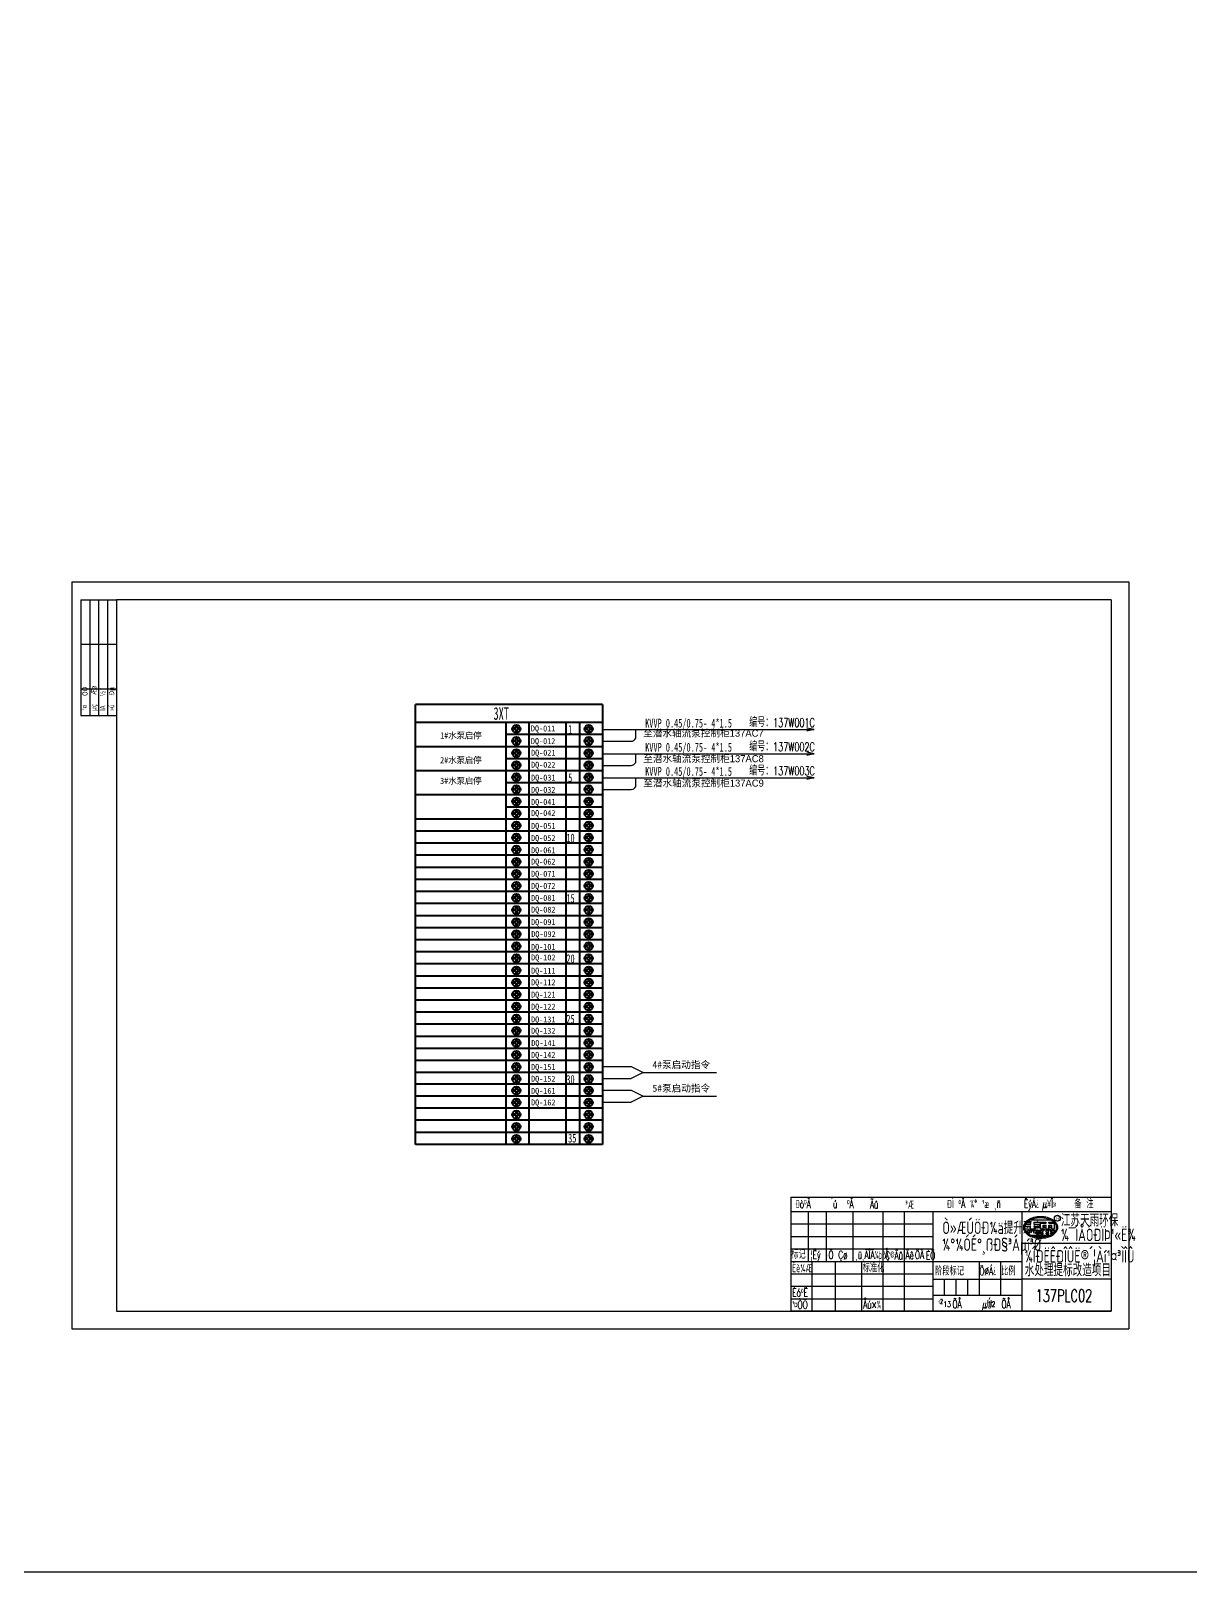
# Model space of a CAD drawing. Header units: millimetres. Extents: x 201 to 11482, y -7821 to 251.
# Drawn here: x 8128 to 8779, y -5888 to -5021 of the extents above; entities that cross this region are included whole.
import ezdxf
from ezdxf.enums import TextEntityAlignment as Align

# ---------------------------------------------------------------- set-up
doc = ezdxf.new("R2010")
doc.units = ezdxf.units.MM
doc.linetypes.add('CENTER2', pattern=[1.125, 0.75, -0.125, 0.125, -0.125])
doc.layers.add('01', color=3, linetype='Continuous', lineweight=40)
doc.layers.add('SECTION', color=3, linetype='CENTER2', lineweight=9)
for name, color, linetype in [('02', 7, 'Continuous'), ('11', 7, 'Continuous'), ('LINE_THIN', 2, 'Continuous'), ('TEXT', 6, 'Continuous')]:
    doc.layers.add(name, color=color, linetype=linetype)
doc.styles.add('HZ', font='txt', dxfattribs={"width": 0.67, "bigfont": 'hztxt'})
doc.styles.add('HZTXT', font='tssdeng.shx', dxfattribs={"width": 0.8, "bigfont": 'hztxt.shx'})

msp = doc.modelspace()

# ---------------------------------------------------------------- linework, layer by layer
for p, q in [((8150.598, -5331.003), (8744.607, -5331.003)), ((8150.598, -5331.003), (8150.598, -5751.009)), ((8744.607, -5331.003), (8744.607, -5751.009)), ((8744.607, -5331.003), (8744.607, -5751.009)), ((8160.599, -5341.004), (8160.599, -5406.004)), ((8165.599, -5341.004), (8165.599, -5406.004)), ((8170.599, -5341.004), (8170.599, -5406.004)), ((8155.598, -5366.004), (8175.599, -5366.004)), ((8155.598, -5391.004), (8175.599, -5391.004)), ((8467.538, -5418.878), (8467.538, -5414.048)), ((8467.538, -5432.454), (8467.538, -5427.623)), ((8467.538, -5446.03), (8467.538, -5441.199)), ((8684.606, -5741.009), (8684.606, -5685.009)), ((8686.035, -5693.352), (8689.588, -5693.352)), ((8686.531, -5692.148), (8689.588, -5692.148)), ((8687.559, -5690.945), (8689.588, -5690.945)), ((8689.362, -5689.742), (8700.644, -5689.742)), ((8689.588, -5692.148), (8689.588, -5690.945)), ((8691.393, -5690.945), (8698.192, -5690.945)), ((8691.393, -5692.148), (8691.393, -5690.945)), ((8691.393, -5692.148), (8694.401, -5692.148)), ((8691.418, -5693.663), (8691.393, -5693.352)), ((8691.393, -5693.352), (8694.401, -5693.352)), ((8694.401, -5693.352), (8694.401, -5692.148)), ((8695.003, -5691.547), (8698.192, -5691.547)), ((8695.003, -5694.817), (8695.003, -5691.547)), ((8696.387, -5692.75), (8698.192, -5692.75)), ((8696.387, -5694.817), (8696.387, -5692.75)), ((8698.192, -5691.547), (8698.192, -5690.945)), ((8698.192, -5694.817), (8698.192, -5692.75)), ((8699.576, -5690.945), (8702.447, -5690.945)), ((8699.576, -5691.547), (8699.576, -5690.945)), ((8699.576, -5691.547), (8702.764, -5691.547)), ((8699.576, -5694.817), (8699.576, -5692.75)), ((8699.576, -5692.75), (8701.38, -5692.75)), ((8701.38, -5694.817), (8701.38, -5692.75)), ((8702.764, -5694.817), (8702.764, -5691.547)), ((8687.077, -5696.471), (8689.723, -5696.471)), ((8687.683, -5697.072), (8689.047, -5697.072)), ((8688.212, -5695.419), (8692.829, -5695.419)), ((8688.779, -5694.817), (8692.206, -5694.817)), ((8689.589, -5698.275), (8700.417, -5698.275)), ((8690.304, -5698.576), (8699.702, -5698.576)), ((8691.295, -5696.471), (8694.401, -5696.471)), ((8692.015, -5697.072), (8694.401, -5697.072)), ((8692.306, -5699.118), (8697.7, -5699.118)), ((8693.109, -5697.563), (8694.401, -5697.563)), ((8693.674, -5695.758), (8694.401, -5695.758)), ((8694.401, -5696.471), (8694.401, -5695.758)), ((8694.401, -5697.563), (8694.401, -5697.072)), ((8695.003, -5694.817), (8696.387, -5694.817)), ((8695.003, -5696.471), (8695.003, -5695.419)), ((8695.003, -5695.419), (8696.387, -5695.419)), ((8695.003, -5696.471), (8696.387, -5696.471)), ((8695.003, -5697.072), (8696.387, -5697.072)), ((8695.003, -5697.563), (8695.003, -5697.072)), ((8695.003, -5697.563), (8696.387, -5697.563)), ((8696.387, -5696.471), (8696.387, -5695.419)), ((8696.387, -5697.563), (8696.387, -5697.072)), ((8698.192, -5694.817), (8699.576, -5694.817)), ((8698.192, -5696.471), (8698.192, -5695.419)), ((8698.192, -5695.419), (8699.576, -5695.419)), ((8698.192, -5696.471), (8699.576, -5696.471)), ((8698.192, -5697.072), (8699.576, -5697.072)), ((8698.192, -5697.563), (8698.192, -5697.072)), ((8698.192, -5697.563), (8699.576, -5697.563)), ((8699.576, -5696.471), (8699.576, -5695.419)), ((8699.576, -5697.563), (8699.576, -5697.072)), ((8700.63, -5695.758), (8700.63, -5696.471)), ((8700.63, -5695.758), (8701.38, -5695.758)), ((8700.63, -5696.471), (8702.929, -5696.471)), ((8700.63, -5697.072), (8702.323, -5697.072)), ((8700.63, -5697.072), (8700.63, -5697.563)), ((8700.63, -5697.563), (8701.684, -5697.563)), ((8701.38, -5694.817), (8702.764, -5694.817)), ((8701.38, -5695.419), (8702.764, -5695.419)), ((8701.38, -5695.758), (8701.38, -5695.419)), ((8702.764, -5696.65), (8702.764, -5695.419)), ((8734.606, -5703.009), (8684.606, -5703.009)), ((8734.606, -5703.009), (8684.606, -5703.009)), ((8734.606, -5723.009), (8684.606, -5723.009)), ((8150.598, -5751.009), (8744.607, -5751.009))]:
    msp.add_line(p, q)
at = {"color": 1}
for p, q in [((8155.598, -5341.004), (8155.598, -5406.004)), ((8155.598, -5341.004), (8175.599, -5341.004)), ((8175.599, -5341.004), (8175.599, -5741.009)), ((8175.599, -5341.004), (8175.599, -5741.009)), ((8734.606, -5341.004), (8175.599, -5341.004)), ((8734.606, -5341.004), (8734.606, -5741.009)), ((8734.606, -5341.004), (8734.606, -5741.009)), ((8155.598, -5406.004), (8175.599, -5406.004)), ((8155.598, -5406.004), (8175.599, -5406.004)), ((8175.599, -5741.009), (8731.606, -5741.009)), ((8175.599, -5741.009), (8734.606, -5741.009))]:
    msp.add_line(p, q, dxfattribs=at)
at = {"color": 2, "ltscale": 267.953964}
for p, q in [((8464.893, -5603.499), (8471.594, -5606.893)), ((8471.594, -5606.893), (8464.893, -5610.287)), ((8471.594, -5606.893), (8512.797, -5606.893)), ((8464.893, -5616.751), (8471.594, -5620.145)), ((8471.594, -5620.145), (8464.893, -5623.539)), ((8471.594, -5620.145), (8512.797, -5620.145))]:
    msp.add_line(p, q, dxfattribs=at)
at = {"color": 0}
for p, q in [((8554.606, -5677.009), (8734.606, -5677.009)), ((8554.606, -5677.009), (8734.606, -5677.009)), ((8554.606, -5685.009), (8734.606, -5685.009)), ((8554.606, -5685.009), (8734.606, -5685.009)), ((8554.606, -5713.009), (8684.606, -5713.009)), ((8554.606, -5713.009), (8684.606, -5713.009)), ((8634.606, -5723.009), (8684.606, -5723.009)), ((8634.606, -5723.009), (8684.606, -5723.009)), ((8634.606, -5732.009), (8684.606, -5732.009)), ((8634.606, -5732.009), (8684.606, -5732.009))]:
    msp.add_line(p, q, dxfattribs=at)
at = {"linetype": 'Continuous'}
msp.add_line((8734.606, -5703.009), (8684.606, -5703.009), dxfattribs=at)
msp.add_lwpolyline([(741.178, -4154.422), (11482.36, -4154.422), (11482.36, -5887.788), (741.178, -5887.788)], close=True)
for points in [[(8704.664, -5693.953, 0.1452621), (8704.04, -5691.848, 0.1071711), (8701.88, -5689.711, 0.0774043), (8698.898, -5688.407, 0.0645214), (8695.003, -5687.902, 0.0645214), (8691.108, -5688.407, 0.0774043), (8688.126, -5689.711, 0.1071711), (8685.966, -5691.848, 0.1452621), (8685.341, -5693.953, 0.1452621), (8685.966, -5696.059, 0.1071711), (8688.126, -5698.196, 0.0774043), (8691.108, -5699.5, 0.0645214), (8695.003, -5700.005, 0.0645214), (8698.898, -5699.5, 0.0774043), (8701.88, -5698.196, 0.1071711), (8704.04, -5696.059, 0.1452621)], [(8704.028, -5693.953, 0.1452621), (8703.506, -5692.196, 0.1071711), (8701.538, -5690.248, 0.0774043), (8698.735, -5689.022, 0.0645214), (8695.003, -5688.539, 0.0645214), (8691.27, -5689.022, 0.0774043), (8688.468, -5690.248, 0.1071711), (8686.5, -5692.196, 0.1452621), (8685.978, -5693.953, 0.1452621), (8686.5, -5695.711, 0.1071711), (8688.468, -5697.659, 0.0774043), (8691.27, -5698.885, 0.0645214), (8695.003, -5699.368, 0.0645214), (8698.735, -5698.885, 0.0774043), (8701.538, -5697.659, 0.1071711), (8703.506, -5695.711, 0.1452621)]]:
    msp.add_lwpolyline(points, format="xyb", close=True)
for centre, radius in [((8697.172, -5693.767), 0.1), ((8700.379, -5693.767), 0.1), ((8704.442, -5688.786), 1.666), ((8697.172, -5695.169), 0.1), ((8700.379, -5695.169), 0.1)]:
    msp.add_circle(centre, radius)
for centre, radius, start, end in [((8684.905, -5691.736), 4.95, 321.502997, 340.951261), ((8696.373, -5691.126), 5.567, 207.109979, 221.536588), ((8684.905, -5691.736), 4.95, 293.805664, 311.924678), ((8684.905, -5691.736), 6.755, 300.38393, 307.819429), ((8684.905, -5691.736), 6.755, 315.502624, 325.594686), ((8696.373, -5691.126), 7.372, 216.907792, 226.468118), ((8696.373, -5691.126), 7.372, 233.765595, 238.048673), ((8693.109, -5696.36), 1.203, 238.048673, 270), ((8696.373, -5691.126), 5.567, 230.459438, 231.797628), ((8693.674, -5694.555), 1.203, 231.797628, 270)]:
    msp.add_arc(centre, radius, start, end)
for p in [(8697.172, -5693.767), (8700.379, -5693.767), (8697.172, -5695.169), (8700.379, -5695.169)]:
    msp.add_point(p)
at = {"layer": '01', "color": 3, "linetype": 'Continuous'}
for p, q in [((8343.676, -5647.296), (8343.676, -5399.98)), ((8448.709, -5399.98), (8448.709, -5647.296)), ((8394.733, -5647.296), (8394.733, -5410.045)), ((8428.325, -5647.296), (8428.323, -5410.045)), ((8435.848, -5410.045), (8435.857, -5647.296)), ((8400.021, -5468.309), (8398.139, -5468.309)), ((8400.021, -5468.309), (8400.021, -5470.19)), ((8400.728, -5468.309), (8400.728, -5470.19)), ((8402.609, -5468.309), (8400.728, -5468.309)), ((8440.686, -5468.309), (8438.804, -5468.309)), ((8440.686, -5468.309), (8440.686, -5470.19)), ((8441.393, -5468.309), (8441.393, -5470.19)), ((8443.274, -5468.309), (8441.393, -5468.309)), ((8448.709, -5471.136), (8343.676, -5471.136)), ((8400.021, -5474.389), (8398.139, -5474.389)), ((8400.021, -5475.096), (8398.139, -5475.096)), ((8400.021, -5472.508), (8400.021, -5474.389)), ((8400.021, -5475.096), (8400.021, -5476.978)), ((8400.728, -5472.508), (8400.728, -5474.389)), ((8402.609, -5474.389), (8400.728, -5474.389)), ((8400.728, -5475.096), (8400.728, -5476.978)), ((8402.609, -5475.096), (8400.728, -5475.096)), ((8440.686, -5474.389), (8438.804, -5474.389)), ((8440.686, -5475.096), (8438.804, -5475.096)), ((8440.686, -5472.508), (8440.686, -5474.389)), ((8440.686, -5475.096), (8440.686, -5476.978)), ((8441.393, -5472.508), (8441.393, -5474.389)), ((8443.274, -5474.389), (8441.393, -5474.389)), ((8441.393, -5475.096), (8441.393, -5476.978)), ((8443.274, -5475.096), (8441.393, -5475.096)), ((8448.709, -5477.924), (8343.676, -5477.924)), ((8448.709, -5484.711), (8343.676, -5484.711)), ((8400.021, -5481.177), (8398.139, -5481.177)), ((8400.021, -5481.884), (8398.139, -5481.884)), ((8400.021, -5479.296), (8400.021, -5481.177)), ((8400.021, -5481.884), (8400.021, -5483.766)), ((8400.021, -5486.084), (8400.021, -5487.965)), ((8400.728, -5479.296), (8400.728, -5481.177)), ((8402.609, -5481.177), (8400.728, -5481.177)), ((8400.728, -5481.884), (8400.728, -5483.766)), ((8402.609, -5481.884), (8400.728, -5481.884)), ((8400.728, -5486.084), (8400.728, -5487.965)), ((8440.686, -5481.177), (8438.804, -5481.177)), ((8440.686, -5481.884), (8438.804, -5481.884)), ((8440.686, -5479.296), (8440.686, -5481.177)), ((8440.686, -5481.884), (8440.686, -5483.766)), ((8440.686, -5486.084), (8440.686, -5487.965)), ((8441.393, -5479.296), (8441.393, -5481.177)), ((8443.274, -5481.177), (8441.393, -5481.177)), ((8441.393, -5481.884), (8441.393, -5483.766)), ((8443.274, -5481.884), (8441.393, -5481.884)), ((8441.393, -5486.084), (8441.393, -5487.965)), ((8448.709, -5491.499), (8343.676, -5491.499)), ((8400.021, -5487.965), (8398.139, -5487.965)), ((8400.021, -5488.672), (8398.139, -5488.672)), ((8400.021, -5494.753), (8398.139, -5494.753)), ((8400.021, -5488.672), (8400.021, -5490.554)), ((8400.021, -5492.872), (8400.021, -5494.753)), ((8402.609, -5487.965), (8400.728, -5487.965)), ((8402.609, -5488.672), (8400.728, -5488.672)), ((8400.728, -5488.672), (8400.728, -5490.554)), ((8400.728, -5492.872), (8400.728, -5494.753)), ((8402.609, -5494.753), (8400.728, -5494.753)), ((8440.686, -5487.965), (8438.804, -5487.965)), ((8440.686, -5488.672), (8438.804, -5488.672)), ((8440.686, -5494.753), (8438.804, -5494.753)), ((8440.686, -5488.672), (8440.686, -5490.554)), ((8440.686, -5492.872), (8440.686, -5494.753)), ((8443.274, -5487.965), (8441.393, -5487.965)), ((8443.274, -5488.672), (8441.393, -5488.672)), ((8441.393, -5488.672), (8441.393, -5490.554)), ((8441.393, -5492.872), (8441.393, -5494.753)), ((8443.274, -5494.753), (8441.393, -5494.753)), ((8448.709, -5498.287), (8343.676, -5498.287)), ((8400.021, -5495.46), (8398.139, -5495.46)), ((8400.021, -5501.541), (8398.139, -5501.541)), ((8400.021, -5502.248), (8398.139, -5502.248)), ((8400.021, -5495.46), (8400.021, -5497.341)), ((8400.021, -5499.66), (8400.021, -5501.541)), ((8400.021, -5502.248), (8400.021, -5504.129)), ((8402.609, -5495.46), (8400.728, -5495.46)), ((8400.728, -5495.46), (8400.728, -5497.341)), ((8400.728, -5499.66), (8400.728, -5501.541)), ((8402.609, -5501.541), (8400.728, -5501.541)), ((8400.728, -5502.248), (8400.728, -5504.129)), ((8402.609, -5502.248), (8400.728, -5502.248)), ((8440.686, -5495.46), (8438.804, -5495.46)), ((8440.686, -5501.541), (8438.804, -5501.541)), ((8440.686, -5502.248), (8438.804, -5502.248)), ((8440.686, -5495.46), (8440.686, -5497.341)), ((8440.686, -5499.66), (8440.686, -5501.541)), ((8440.686, -5502.248), (8440.686, -5504.129)), ((8443.274, -5495.46), (8441.393, -5495.46)), ((8441.393, -5495.46), (8441.393, -5497.341)), ((8441.393, -5499.66), (8441.393, -5501.541)), ((8443.274, -5501.541), (8441.393, -5501.541)), ((8441.393, -5502.248), (8441.393, -5504.129)), ((8443.274, -5502.248), (8441.393, -5502.248)), ((8448.709, -5505.075), (8343.676, -5505.075)), ((8448.709, -5511.863), (8343.676, -5511.863)), ((8400.021, -5508.329), (8398.139, -5508.329)), ((8400.021, -5509.036), (8398.139, -5509.036)), ((8400.021, -5506.447), (8400.021, -5508.329)), ((8400.021, -5509.036), (8400.021, -5510.917)), ((8400.728, -5506.447), (8400.728, -5508.329)), ((8402.609, -5508.329), (8400.728, -5508.329)), ((8400.728, -5509.036), (8400.728, -5510.917)), ((8402.609, -5509.036), (8400.728, -5509.036)), ((8440.686, -5508.329), (8438.804, -5508.329)), ((8440.686, -5509.036), (8438.804, -5509.036)), ((8440.686, -5506.447), (8440.686, -5508.329)), ((8440.686, -5509.036), (8440.686, -5510.917)), ((8441.393, -5506.447), (8441.393, -5508.329)), ((8443.274, -5508.329), (8441.393, -5508.329)), ((8441.393, -5509.036), (8441.393, -5510.917)), ((8443.274, -5509.036), (8441.393, -5509.036)), ((8448.709, -5518.651), (8343.676, -5518.651)), ((8400.021, -5515.117), (8398.139, -5515.117)), ((8400.021, -5515.824), (8398.139, -5515.824)), ((8400.021, -5513.235), (8400.021, -5515.117)), ((8400.021, -5515.824), (8400.021, -5517.705)), ((8400.021, -5520.023), (8400.021, -5521.905)), ((8400.728, -5513.235), (8400.728, -5515.117)), ((8402.609, -5515.117), (8400.728, -5515.117)), ((8400.728, -5515.824), (8400.728, -5517.705)), ((8402.609, -5515.824), (8400.728, -5515.824)), ((8400.728, -5520.023), (8400.728, -5521.905)), ((8440.686, -5515.117), (8438.804, -5515.117)), ((8440.686, -5515.824), (8438.804, -5515.824)), ((8440.686, -5513.235), (8440.686, -5515.117)), ((8440.686, -5515.824), (8440.686, -5517.705)), ((8440.686, -5520.023), (8440.686, -5521.905)), ((8441.393, -5513.235), (8441.393, -5515.117)), ((8443.274, -5515.117), (8441.393, -5515.117)), ((8441.393, -5515.824), (8441.393, -5517.705)), ((8443.274, -5515.824), (8441.393, -5515.824)), ((8441.393, -5520.023), (8441.393, -5521.905)), ((8448.709, -5525.439), (8343.676, -5525.439)), ((8400.021, -5521.905), (8398.139, -5521.905)), ((8400.021, -5522.612), (8398.139, -5522.612)), ((8400.021, -5528.692), (8398.139, -5528.692)), ((8400.021, -5529.4), (8398.139, -5529.4)), ((8400.021, -5522.612), (8400.021, -5524.493)), ((8400.021, -5526.811), (8400.021, -5528.692)), ((8400.021, -5529.4), (8400.021, -5531.281)), ((8402.609, -5521.905), (8400.728, -5521.905)), ((8400.728, -5522.612), (8400.728, -5524.493)), ((8402.609, -5522.612), (8400.728, -5522.612)), ((8400.728, -5526.811), (8400.728, -5528.692)), ((8402.609, -5528.692), (8400.728, -5528.692)), ((8400.728, -5529.4), (8400.728, -5531.281)), ((8402.609, -5529.4), (8400.728, -5529.4)), ((8440.686, -5521.905), (8438.804, -5521.905)), ((8440.686, -5522.612), (8438.804, -5522.612)), ((8440.686, -5528.692), (8438.804, -5528.692)), ((8440.686, -5529.4), (8438.804, -5529.4)), ((8440.686, -5522.612), (8440.686, -5524.493)), ((8440.686, -5526.811), (8440.686, -5528.692)), ((8440.686, -5529.4), (8440.686, -5531.281)), ((8443.274, -5521.905), (8441.393, -5521.905)), ((8441.393, -5522.612), (8441.393, -5524.493)), ((8443.274, -5522.612), (8441.393, -5522.612)), ((8441.393, -5526.811), (8441.393, -5528.692)), ((8443.274, -5528.692), (8441.393, -5528.692)), ((8441.393, -5529.4), (8441.393, -5531.281)), ((8443.274, -5529.4), (8441.393, -5529.4)), ((8448.709, -5532.227), (8343.676, -5532.227)), ((8400.021, -5535.48), (8398.139, -5535.48)), ((8400.021, -5536.187), (8398.139, -5536.187)), ((8400.021, -5533.599), (8400.021, -5535.48)), ((8400.021, -5536.187), (8400.021, -5538.069)), ((8400.728, -5533.599), (8400.728, -5535.48)), ((8402.609, -5535.48), (8400.728, -5535.48)), ((8400.728, -5536.187), (8400.728, -5538.069)), ((8402.609, -5536.187), (8400.728, -5536.187)), ((8440.686, -5535.48), (8438.804, -5535.48)), ((8440.686, -5536.187), (8438.804, -5536.187)), ((8440.686, -5533.599), (8440.686, -5535.48)), ((8440.686, -5536.187), (8440.686, -5538.069)), ((8441.393, -5533.599), (8441.393, -5535.48)), ((8443.274, -5535.48), (8441.393, -5535.48)), ((8441.393, -5536.187), (8441.393, -5538.069)), ((8443.274, -5536.187), (8441.393, -5536.187)), ((8448.709, -5539.014), (8343.676, -5539.014)), ((8448.709, -5545.802), (8343.676, -5545.802)), ((8400.021, -5542.268), (8398.139, -5542.268)), ((8400.021, -5542.975), (8398.139, -5542.975)), ((8400.021, -5540.387), (8400.021, -5542.268)), ((8400.021, -5542.975), (8400.021, -5544.857)), ((8400.728, -5540.387), (8400.728, -5542.268)), ((8402.609, -5542.268), (8400.728, -5542.268)), ((8400.728, -5542.975), (8400.728, -5544.857)), ((8402.609, -5542.975), (8400.728, -5542.975)), ((8440.686, -5542.268), (8438.804, -5542.268)), ((8440.686, -5542.975), (8438.804, -5542.975)), ((8440.686, -5540.387), (8440.686, -5542.268)), ((8440.686, -5542.975), (8440.686, -5544.857)), ((8441.393, -5540.387), (8441.393, -5542.268)), ((8443.274, -5542.268), (8441.393, -5542.268)), ((8441.393, -5542.975), (8441.393, -5544.857)), ((8443.274, -5542.975), (8441.393, -5542.975)), ((8448.709, -5552.59), (8343.676, -5552.59)), ((8400.021, -5549.056), (8398.139, -5549.056)), ((8400.021, -5549.763), (8398.139, -5549.763)), ((8400.021, -5547.175), (8400.021, -5549.056)), ((8400.021, -5549.763), (8400.021, -5551.644)), ((8400.021, -5553.963), (8400.021, -5555.844)), ((8400.728, -5547.175), (8400.728, -5549.056)), ((8402.609, -5549.056), (8400.728, -5549.056)), ((8402.609, -5549.763), (8400.728, -5549.763)), ((8400.728, -5549.763), (8400.728, -5551.644)), ((8400.728, -5553.963), (8400.728, -5555.844)), ((8440.686, -5549.056), (8438.804, -5549.056)), ((8440.686, -5549.763), (8438.804, -5549.763)), ((8440.686, -5547.175), (8440.686, -5549.056)), ((8440.686, -5549.763), (8440.686, -5551.644)), ((8440.686, -5553.963), (8440.686, -5555.844)), ((8441.393, -5547.175), (8441.393, -5549.056)), ((8443.274, -5549.056), (8441.393, -5549.056)), ((8443.274, -5549.763), (8441.393, -5549.763)), ((8441.393, -5549.763), (8441.393, -5551.644)), ((8441.393, -5553.963), (8441.393, -5555.844)), ((8448.709, -5559.378), (8343.676, -5559.378)), ((8400.021, -5555.844), (8398.139, -5555.844)), ((8400.021, -5556.551), (8398.139, -5556.551)), ((8400.021, -5562.632), (8398.139, -5562.632)), ((8400.021, -5563.339), (8398.139, -5563.339)), ((8400.021, -5556.551), (8400.021, -5558.432)), ((8400.021, -5560.751), (8400.021, -5562.632)), ((8400.021, -5563.339), (8400.021, -5565.22)), ((8402.609, -5555.844), (8400.728, -5555.844)), ((8400.728, -5556.551), (8400.728, -5558.432)), ((8402.609, -5556.551), (8400.728, -5556.551)), ((8400.728, -5560.751), (8400.728, -5562.632)), ((8402.609, -5562.632), (8400.728, -5562.632)), ((8402.609, -5563.339), (8400.728, -5563.339)), ((8400.728, -5563.339), (8400.728, -5565.22)), ((8440.686, -5555.844), (8438.804, -5555.844)), ((8440.686, -5556.551), (8438.804, -5556.551)), ((8440.686, -5562.632), (8438.804, -5562.632)), ((8440.686, -5563.339), (8438.804, -5563.339)), ((8440.686, -5556.551), (8440.686, -5558.432)), ((8440.686, -5560.751), (8440.686, -5562.632)), ((8440.686, -5563.339), (8440.686, -5565.22)), ((8443.274, -5555.844), (8441.393, -5555.844)), ((8441.393, -5556.551), (8441.393, -5558.432)), ((8443.274, -5556.551), (8441.393, -5556.551)), ((8441.393, -5560.751), (8441.393, -5562.632)), ((8443.274, -5562.632), (8441.393, -5562.632)), ((8443.274, -5563.339), (8441.393, -5563.339)), ((8441.393, -5563.339), (8441.393, -5565.22)), ((8448.709, -5566.166), (8343.676, -5566.166)), ((8400.021, -5569.42), (8398.139, -5569.42)), ((8400.021, -5570.127), (8398.139, -5570.127)), ((8400.021, -5567.538), (8400.021, -5569.42)), ((8400.021, -5570.127), (8400.021, -5572.008)), ((8400.728, -5567.538), (8400.728, -5569.42)), ((8402.609, -5569.42), (8400.728, -5569.42)), ((8400.728, -5570.127), (8400.728, -5572.008)), ((8402.609, -5570.127), (8400.728, -5570.127)), ((8440.686, -5569.42), (8438.804, -5569.42)), ((8440.686, -5570.127), (8438.804, -5570.127)), ((8440.686, -5567.538), (8440.686, -5569.42)), ((8440.686, -5570.127), (8440.686, -5572.008)), ((8441.393, -5567.538), (8441.393, -5569.42)), ((8443.274, -5569.42), (8441.393, -5569.42)), ((8441.393, -5570.127), (8441.393, -5572.008)), ((8443.274, -5570.127), (8441.393, -5570.127)), ((8448.709, -5572.954), (8343.676, -5572.954)), ((8448.709, -5579.742), (8343.676, -5579.742)), ((8400.021, -5576.208), (8398.139, -5576.208)), ((8400.021, -5576.915), (8398.139, -5576.915)), ((8400.021, -5574.326), (8400.021, -5576.208)), ((8400.021, -5576.915), (8400.021, -5578.796)), ((8400.021, -5581.114), (8400.021, -5582.995)), ((8400.728, -5574.326), (8400.728, -5576.208)), ((8402.609, -5576.208), (8400.728, -5576.208)), ((8402.609, -5576.915), (8400.728, -5576.915)), ((8400.728, -5576.915), (8400.728, -5578.796)), ((8400.728, -5581.114), (8400.728, -5582.995)), ((8440.686, -5576.208), (8438.804, -5576.208)), ((8440.686, -5576.915), (8438.804, -5576.915)), ((8440.686, -5574.326), (8440.686, -5576.208)), ((8440.686, -5576.915), (8440.686, -5578.796)), ((8440.686, -5581.114), (8440.686, -5582.995)), ((8441.393, -5574.326), (8441.393, -5576.208)), ((8443.274, -5576.208), (8441.393, -5576.208)), ((8443.274, -5576.915), (8441.393, -5576.915)), ((8441.393, -5576.915), (8441.393, -5578.796)), ((8441.393, -5581.114), (8441.393, -5582.995)), ((8448.709, -5586.53), (8343.676, -5586.53)), ((8400.021, -5582.995), (8398.139, -5582.995)), ((8400.021, -5583.703), (8398.139, -5583.703)), ((8400.021, -5589.783), (8398.139, -5589.783)), ((8400.021, -5583.703), (8400.021, -5585.584)), ((8400.021, -5587.902), (8400.021, -5589.783)), ((8402.609, -5582.995), (8400.728, -5582.995)), ((8402.609, -5583.703), (8400.728, -5583.703)), ((8400.728, -5583.703), (8400.728, -5585.584)), ((8400.728, -5587.902), (8400.728, -5589.783)), ((8402.609, -5589.783), (8400.728, -5589.783)), ((8440.686, -5582.995), (8438.804, -5582.995)), ((8440.686, -5583.703), (8438.804, -5583.703)), ((8440.686, -5589.783), (8438.804, -5589.783)), ((8440.686, -5583.703), (8440.686, -5585.584)), ((8440.686, -5587.902), (8440.686, -5589.783)), ((8443.274, -5582.995), (8441.393, -5582.995)), ((8443.274, -5583.703), (8441.393, -5583.703)), ((8441.393, -5583.703), (8441.393, -5585.584)), ((8441.393, -5587.902), (8441.393, -5589.783)), ((8443.274, -5589.783), (8441.393, -5589.783)), ((8448.709, -5593.318), (8343.676, -5593.318)), ((8400.021, -5590.49), (8398.139, -5590.49)), ((8400.021, -5596.571), (8398.139, -5596.571)), ((8400.021, -5597.278), (8398.139, -5597.278)), ((8400.021, -5590.49), (8400.021, -5592.372)), ((8400.021, -5594.69), (8400.021, -5596.571)), ((8400.021, -5597.278), (8400.021, -5599.16)), ((8400.728, -5590.49), (8400.728, -5592.372)), ((8402.609, -5590.49), (8400.728, -5590.49)), ((8400.728, -5594.69), (8400.728, -5596.571)), ((8402.609, -5596.571), (8400.728, -5596.571)), ((8402.609, -5597.278), (8400.728, -5597.278)), ((8400.728, -5597.278), (8400.728, -5599.16)), ((8440.686, -5590.49), (8438.804, -5590.49)), ((8440.686, -5596.571), (8438.804, -5596.571)), ((8440.686, -5597.278), (8438.804, -5597.278)), ((8440.686, -5590.49), (8440.686, -5592.372)), ((8440.686, -5594.69), (8440.686, -5596.571)), ((8440.686, -5597.278), (8440.686, -5599.16)), ((8443.274, -5590.49), (8441.393, -5590.49)), ((8441.393, -5590.49), (8441.393, -5592.372)), ((8441.393, -5594.69), (8441.393, -5596.571)), ((8443.274, -5596.571), (8441.393, -5596.571)), ((8443.274, -5597.278), (8441.393, -5597.278)), ((8441.393, -5597.278), (8441.393, -5599.16)), ((8448.709, -5600.105), (8343.676, -5600.105)), ((8448.709, -5606.893), (8343.676, -5606.893)), ((8400.021, -5603.359), (8398.139, -5603.359)), ((8400.021, -5604.066), (8398.139, -5604.066)), ((8400.021, -5601.478), (8400.021, -5603.359)), ((8400.021, -5604.066), (8400.021, -5605.947)), ((8400.728, -5601.478), (8400.728, -5603.359)), ((8402.609, -5603.359), (8400.728, -5603.359)), ((8402.609, -5604.066), (8400.728, -5604.066)), ((8400.728, -5604.066), (8400.728, -5605.947)), ((8440.686, -5603.359), (8438.804, -5603.359)), ((8440.686, -5604.066), (8438.804, -5604.066)), ((8440.686, -5601.478), (8440.686, -5603.359)), ((8440.686, -5604.066), (8440.686, -5605.947)), ((8441.393, -5601.478), (8441.393, -5603.359)), ((8443.274, -5603.359), (8441.393, -5603.359)), ((8443.274, -5604.066), (8441.393, -5604.066)), ((8441.393, -5604.066), (8441.393, -5605.947)), ((8448.709, -5613.357), (8343.676, -5613.357)), ((8400.021, -5610.147), (8398.139, -5610.147)), ((8400.021, -5610.854), (8398.139, -5610.854)), ((8400.021, -5608.266), (8400.021, -5610.147)), ((8400.021, -5610.854), (8400.021, -5612.735)), ((8400.021, -5614.73), (8400.021, -5616.611)), ((8400.728, -5608.266), (8400.728, -5610.147)), ((8402.609, -5610.147), (8400.728, -5610.147)), ((8402.609, -5610.854), (8400.728, -5610.854)), ((8400.728, -5610.854), (8400.728, -5612.735)), ((8400.728, -5614.73), (8400.728, -5616.611)), ((8440.686, -5610.147), (8438.804, -5610.147)), ((8440.686, -5610.854), (8438.804, -5610.854)), ((8440.686, -5608.266), (8440.686, -5610.147)), ((8440.686, -5610.854), (8440.686, -5612.735)), ((8440.686, -5614.73), (8440.686, -5616.611)), ((8441.393, -5608.266), (8441.393, -5610.147)), ((8443.274, -5610.147), (8441.393, -5610.147)), ((8443.274, -5610.854), (8441.393, -5610.854)), ((8441.393, -5610.854), (8441.393, -5612.735)), ((8441.393, -5614.73), (8441.393, -5616.611)), ((8448.709, -5620.145), (8343.676, -5620.145)), ((8400.021, -5616.611), (8398.139, -5616.611)), ((8400.021, -5617.318), (8398.139, -5617.318)), ((8400.021, -5623.399), (8398.139, -5623.399)), ((8400.021, -5624.106), (8398.139, -5624.106)), ((8400.021, -5617.318), (8400.021, -5619.199)), ((8400.021, -5621.517), (8400.021, -5623.399)), ((8400.021, -5624.106), (8400.021, -5625.987)), ((8402.609, -5616.611), (8400.728, -5616.611)), ((8402.609, -5617.318), (8400.728, -5617.318)), ((8400.728, -5617.318), (8400.728, -5619.199)), ((8400.728, -5621.517), (8400.728, -5623.399)), ((8402.609, -5623.399), (8400.728, -5623.399)), ((8402.609, -5624.106), (8400.728, -5624.106)), ((8400.728, -5624.106), (8400.728, -5625.987)), ((8440.686, -5616.611), (8438.804, -5616.611)), ((8440.686, -5617.318), (8438.804, -5617.318)), ((8440.686, -5623.399), (8438.804, -5623.399)), ((8440.686, -5624.106), (8438.804, -5624.106)), ((8440.686, -5617.318), (8440.686, -5619.199)), ((8440.686, -5621.517), (8440.686, -5623.399)), ((8440.686, -5624.106), (8440.686, -5625.987)), ((8443.274, -5616.611), (8441.393, -5616.611)), ((8443.274, -5617.318), (8441.393, -5617.318)), ((8441.393, -5617.318), (8441.393, -5619.199)), ((8441.393, -5621.517), (8441.393, -5623.399)), ((8443.274, -5623.399), (8441.393, -5623.399)), ((8443.274, -5624.106), (8441.393, -5624.106)), ((8441.393, -5624.106), (8441.393, -5625.987)), ((8448.709, -5626.933), (8343.676, -5626.933)), ((8400.021, -5630.187), (8398.139, -5630.187)), ((8400.021, -5630.894), (8398.139, -5630.894)), ((8400.021, -5628.305), (8400.021, -5630.187)), ((8400.021, -5630.894), (8400.021, -5632.775)), ((8400.728, -5628.305), (8400.728, -5630.187)), ((8402.609, -5630.187), (8400.728, -5630.187)), ((8402.609, -5630.894), (8400.728, -5630.894)), ((8400.728, -5630.894), (8400.728, -5632.775)), ((8440.686, -5630.187), (8438.804, -5630.187)), ((8440.686, -5630.894), (8438.804, -5630.894)), ((8440.686, -5628.305), (8440.686, -5630.187)), ((8440.686, -5630.894), (8440.686, -5632.775)), ((8441.393, -5628.305), (8441.393, -5630.187)), ((8443.274, -5630.187), (8441.393, -5630.187)), ((8443.274, -5630.894), (8441.393, -5630.894)), ((8441.393, -5630.894), (8441.393, -5632.775)), ((8448.709, -5633.721), (8343.676, -5633.721)), ((8448.709, -5640.509), (8343.676, -5640.509)), ((8400.021, -5636.974), (8398.139, -5636.974)), ((8400.021, -5637.682), (8398.139, -5637.682)), ((8400.021, -5635.093), (8400.021, -5636.974)), ((8400.021, -5637.682), (8400.021, -5639.563)), ((8400.021, -5641.881), (8400.021, -5643.762)), ((8400.728, -5635.093), (8400.728, -5636.974)), ((8402.609, -5636.974), (8400.728, -5636.974)), ((8402.609, -5637.682), (8400.728, -5637.682)), ((8400.728, -5637.682), (8400.728, -5639.563)), ((8400.728, -5641.881), (8400.728, -5643.762)), ((8440.686, -5636.974), (8438.804, -5636.974)), ((8440.686, -5637.682), (8438.804, -5637.682)), ((8440.686, -5635.093), (8440.686, -5636.974)), ((8440.686, -5637.682), (8440.686, -5639.563)), ((8440.686, -5641.881), (8440.686, -5643.762)), ((8441.393, -5635.093), (8441.393, -5636.974)), ((8443.274, -5636.974), (8441.393, -5636.974)), ((8443.274, -5637.682), (8441.393, -5637.682)), ((8441.393, -5637.682), (8441.393, -5639.563)), ((8441.393, -5641.881), (8441.393, -5643.762)), ((8448.709, -5647.296), (8343.676, -5647.296)), ((8400.021, -5643.762), (8398.139, -5643.762)), ((8400.021, -5644.469), (8398.139, -5644.469)), ((8400.021, -5644.469), (8400.021, -5646.351)), ((8402.609, -5643.762), (8400.728, -5643.762)), ((8402.609, -5644.469), (8400.728, -5644.469)), ((8400.728, -5644.469), (8400.728, -5646.351)), ((8440.686, -5643.762), (8438.804, -5643.762)), ((8440.686, -5644.469), (8438.804, -5644.469)), ((8440.686, -5644.469), (8440.686, -5646.351)), ((8443.274, -5643.762), (8441.393, -5643.762)), ((8443.274, -5644.469), (8441.393, -5644.469)), ((8441.393, -5644.469), (8441.393, -5646.351))]:
    msp.add_line(p, q, dxfattribs=at)
at = {"layer": '01', "linetype": 'Continuous'}
for p, q in [((8448.709, -5399.98), (8343.676, -5399.98)), ((8448.709, -5410.045), (8343.676, -5410.045)), ((8400.021, -5413.298), (8398.139, -5413.298)), ((8400.021, -5414.006), (8398.139, -5414.006)), ((8400.021, -5411.417), (8400.021, -5413.298)), ((8400.021, -5414.006), (8400.021, -5415.887)), ((8400.728, -5411.417), (8400.728, -5413.298)), ((8402.609, -5413.298), (8400.728, -5413.298)), ((8402.609, -5414.006), (8400.728, -5414.006)), ((8400.728, -5414.006), (8400.728, -5415.887)), ((8407.419, -5410.045), (8407.375, -5647.296)), ((8440.686, -5413.298), (8438.804, -5413.298)), ((8440.686, -5414.006), (8438.804, -5414.006)), ((8440.686, -5411.417), (8440.686, -5413.298)), ((8440.686, -5414.006), (8440.686, -5415.887)), ((8441.393, -5411.417), (8441.393, -5413.298)), ((8443.274, -5413.298), (8441.393, -5413.298)), ((8443.274, -5414.006), (8441.393, -5414.006)), ((8441.393, -5414.006), (8441.393, -5415.887)), ((8448.709, -5423.621), (8343.676, -5423.621)), ((8448.709, -5416.833), (8394.733, -5416.833)), ((8400.021, -5420.086), (8398.139, -5420.086)), ((8400.021, -5420.793), (8398.139, -5420.793)), ((8400.021, -5418.205), (8400.021, -5420.086)), ((8400.021, -5420.793), (8400.021, -5422.675)), ((8400.021, -5424.993), (8400.021, -5426.874)), ((8400.728, -5418.205), (8400.728, -5420.086)), ((8402.609, -5420.086), (8400.728, -5420.086)), ((8400.728, -5420.793), (8400.728, -5422.675)), ((8402.609, -5420.793), (8400.728, -5420.793)), ((8400.728, -5424.993), (8400.728, -5426.874)), ((8440.686, -5420.086), (8438.804, -5420.086)), ((8440.686, -5420.793), (8438.804, -5420.793)), ((8440.686, -5418.205), (8440.686, -5420.086)), ((8440.686, -5420.793), (8440.686, -5422.675)), ((8440.686, -5424.993), (8440.686, -5426.874)), ((8441.393, -5418.205), (8441.393, -5420.086)), ((8443.274, -5420.086), (8441.393, -5420.086)), ((8441.393, -5420.793), (8441.393, -5422.675)), ((8443.274, -5420.793), (8441.393, -5420.793)), ((8441.393, -5424.993), (8441.393, -5426.874)), ((8448.709, -5430.408), (8394.733, -5430.408)), ((8400.021, -5426.874), (8398.139, -5426.874)), ((8400.021, -5427.581), (8398.139, -5427.581)), ((8400.021, -5433.662), (8398.139, -5433.662)), ((8400.021, -5427.581), (8400.021, -5429.463)), ((8400.021, -5431.781), (8400.021, -5433.662)), ((8402.609, -5426.874), (8400.728, -5426.874)), ((8400.728, -5427.581), (8400.728, -5429.463)), ((8402.609, -5427.581), (8400.728, -5427.581)), ((8400.728, -5431.781), (8400.728, -5433.662)), ((8402.609, -5433.662), (8400.728, -5433.662)), ((8440.686, -5426.874), (8438.804, -5426.874)), ((8440.686, -5427.581), (8438.804, -5427.581)), ((8440.686, -5433.662), (8438.804, -5433.662)), ((8440.686, -5427.581), (8440.686, -5429.463)), ((8440.686, -5431.781), (8440.686, -5433.662)), ((8443.274, -5426.874), (8441.393, -5426.874)), ((8441.393, -5427.581), (8441.393, -5429.463)), ((8443.274, -5427.581), (8441.393, -5427.581)), ((8441.393, -5431.781), (8441.393, -5433.662)), ((8443.274, -5433.662), (8441.393, -5433.662)), ((8448.709, -5437.196), (8343.676, -5437.196)), ((8400.021, -5434.369), (8398.139, -5434.369)), ((8400.021, -5440.45), (8398.139, -5440.45)), ((8400.021, -5441.157), (8398.139, -5441.157)), ((8400.021, -5434.369), (8400.021, -5436.25)), ((8400.021, -5438.569), (8400.021, -5440.45)), ((8400.021, -5441.157), (8400.021, -5443.038)), ((8400.728, -5434.369), (8400.728, -5436.25)), ((8402.609, -5434.369), (8400.728, -5434.369)), ((8400.728, -5438.569), (8400.728, -5440.45)), ((8402.609, -5440.45), (8400.728, -5440.45)), ((8400.728, -5441.157), (8400.728, -5443.038)), ((8402.609, -5441.157), (8400.728, -5441.157)), ((8440.686, -5434.369), (8438.804, -5434.369)), ((8440.686, -5440.45), (8438.804, -5440.45)), ((8440.686, -5441.157), (8438.804, -5441.157)), ((8440.686, -5434.369), (8440.686, -5436.25)), ((8440.686, -5438.569), (8440.686, -5440.45)), ((8440.686, -5441.157), (8440.686, -5443.038)), ((8441.393, -5434.369), (8441.393, -5436.25)), ((8443.274, -5434.369), (8441.393, -5434.369)), ((8441.393, -5438.569), (8441.393, -5440.45)), ((8443.274, -5440.45), (8441.393, -5440.45)), ((8441.393, -5441.157), (8441.393, -5443.038)), ((8443.274, -5441.157), (8441.393, -5441.157)), ((8448.709, -5450.772), (8343.676, -5450.772)), ((8448.709, -5443.984), (8394.733, -5443.984)), ((8400.021, -5447.238), (8398.139, -5447.238)), ((8400.021, -5447.945), (8398.139, -5447.945)), ((8400.021, -5445.357), (8400.021, -5447.238)), ((8400.021, -5447.945), (8400.021, -5449.826)), ((8400.728, -5445.357), (8400.728, -5447.238)), ((8402.609, -5447.238), (8400.728, -5447.238)), ((8400.728, -5447.945), (8400.728, -5449.826)), ((8402.609, -5447.945), (8400.728, -5447.945)), ((8440.686, -5447.238), (8438.804, -5447.238)), ((8440.686, -5447.945), (8438.804, -5447.945)), ((8440.686, -5445.357), (8440.686, -5447.238)), ((8440.686, -5447.945), (8440.686, -5449.826)), ((8441.393, -5445.357), (8441.393, -5447.238)), ((8443.274, -5447.238), (8441.393, -5447.238)), ((8441.393, -5447.945), (8441.393, -5449.826)), ((8443.274, -5447.945), (8441.393, -5447.945)), ((8448.709, -5457.56), (8394.733, -5457.56)), ((8400.021, -5454.026), (8398.139, -5454.026)), ((8400.021, -5454.733), (8398.139, -5454.733)), ((8400.021, -5452.144), (8400.021, -5454.026)), ((8400.021, -5454.733), (8400.021, -5456.614)), ((8400.021, -5458.932), (8400.021, -5460.814)), ((8400.728, -5452.144), (8400.728, -5454.026)), ((8402.609, -5454.026), (8400.728, -5454.026)), ((8400.728, -5454.733), (8400.728, -5456.614)), ((8402.609, -5454.733), (8400.728, -5454.733)), ((8400.728, -5458.932), (8400.728, -5460.814)), ((8440.686, -5454.026), (8438.804, -5454.026)), ((8440.686, -5454.733), (8438.804, -5454.733)), ((8440.686, -5452.144), (8440.686, -5454.026)), ((8440.686, -5454.733), (8440.686, -5456.614)), ((8440.686, -5458.932), (8440.686, -5460.814)), ((8441.393, -5452.144), (8441.393, -5454.026)), ((8443.274, -5454.026), (8441.393, -5454.026)), ((8441.393, -5454.733), (8441.393, -5456.614)), ((8443.274, -5454.733), (8441.393, -5454.733)), ((8441.393, -5458.932), (8441.393, -5460.814)), ((8448.709, -5464.348), (8343.676, -5464.348)), ((8400.021, -5460.814), (8398.139, -5460.814)), ((8400.021, -5461.521), (8398.139, -5461.521)), ((8400.021, -5467.602), (8398.139, -5467.602)), ((8400.021, -5461.521), (8400.021, -5463.402)), ((8400.021, -5465.72), (8400.021, -5467.602)), ((8402.609, -5460.814), (8400.728, -5460.814)), ((8400.728, -5461.521), (8400.728, -5463.402)), ((8402.609, -5461.521), (8400.728, -5461.521)), ((8400.728, -5465.72), (8400.728, -5467.602)), ((8402.609, -5467.602), (8400.728, -5467.602)), ((8440.686, -5460.814), (8438.804, -5460.814)), ((8440.686, -5461.521), (8438.804, -5461.521)), ((8440.686, -5467.602), (8438.804, -5467.602)), ((8440.686, -5461.521), (8440.686, -5463.402)), ((8440.686, -5465.72), (8440.686, -5467.602)), ((8443.274, -5460.814), (8441.393, -5460.814)), ((8441.393, -5461.521), (8441.393, -5463.402)), ((8443.274, -5461.521), (8441.393, -5461.521)), ((8441.393, -5465.72), (8441.393, -5467.602)), ((8443.274, -5467.602), (8441.393, -5467.602))]:
    msp.add_line(p, q, dxfattribs=at)
for centre in [(8400.374, -5413.652), (8441.039, -5413.652), (8400.374, -5420.44), (8400.374, -5427.228), (8441.039, -5420.44), (8441.039, -5427.228), (8400.374, -5434.016), (8441.039, -5434.016), (8400.374, -5440.804), (8441.039, -5440.804), (8400.374, -5447.591), (8441.039, -5447.591), (8400.374, -5454.379), (8400.374, -5461.167), (8441.039, -5454.379), (8441.039, -5461.167)]:
    msp.add_circle(centre, 2.263, dxfattribs=at)
at = {"layer": '01', "color": 3, "linetype": 'Continuous'}
for centre in [(8400.374, -5467.955), (8441.039, -5467.955), (8400.374, -5474.743), (8441.039, -5474.743), (8400.374, -5481.531), (8400.374, -5488.319), (8441.039, -5481.531), (8441.039, -5488.319), (8400.374, -5495.107), (8441.039, -5495.107), (8400.374, -5501.894), (8441.039, -5501.894), (8400.374, -5508.682), (8441.039, -5508.682), (8400.374, -5515.47), (8400.374, -5522.258), (8441.039, -5515.47), (8441.039, -5522.258), (8400.374, -5529.046), (8441.039, -5529.046), (8400.374, -5535.834), (8441.039, -5535.834), (8400.374, -5542.622), (8441.039, -5542.622), (8400.374, -5549.41), (8400.374, -5556.197), (8441.039, -5549.41), (8441.039, -5556.197), (8400.374, -5562.985), (8441.039, -5562.985), (8400.374, -5569.773), (8441.039, -5569.773), (8400.374, -5576.561), (8400.374, -5583.349), (8441.039, -5576.561), (8441.039, -5583.349), (8400.374, -5590.137), (8441.039, -5590.137), (8400.374, -5596.925), (8441.039, -5596.925), (8400.374, -5603.713), (8441.039, -5603.713), (8400.374, -5610.501), (8400.374, -5616.964), (8441.039, -5610.501), (8441.039, -5616.964), (8400.374, -5623.752), (8441.039, -5623.752), (8400.374, -5630.54), (8441.039, -5630.54), (8400.374, -5637.328), (8400.374, -5644.116), (8441.039, -5637.328), (8441.039, -5644.116)]:
    msp.add_circle(centre, 2.263, dxfattribs=at)
at = {"layer": '02', "color": 3}
for p, q in [((8448.709, -5414.048), (8567.723, -5414.048)), ((8448.709, -5420.551), (8464.893, -5420.551)), ((8448.709, -5427.623), (8567.723, -5427.623)), ((8448.709, -5434.126), (8464.893, -5434.126)), ((8448.709, -5441.199), (8567.723, -5441.199)), ((8448.709, -5447.702), (8464.893, -5447.702))]:
    msp.add_line(p, q, dxfattribs=at)
at = {"layer": '02'}
for p, q in [((8567.723, -5414.048), (8563.573, -5413.166)), ((8567.723, -5414.048), (8563.573, -5414.93)), ((8567.723, -5427.623), (8563.573, -5426.741)), ((8567.723, -5427.623), (8563.573, -5428.505)), ((8567.723, -5441.199), (8563.573, -5440.317)), ((8567.723, -5441.199), (8563.573, -5442.081))]:
    msp.add_line(p, q, dxfattribs=at)
at = {"layer": '02', "color": 2}
for p, q in [((8448.709, -5603.499), (8464.893, -5603.499)), ((8448.709, -5610.287), (8464.893, -5610.287)), ((8448.709, -5616.751), (8464.893, -5616.751)), ((8448.709, -5623.539), (8464.893, -5623.539))]:
    msp.add_line(p, q, dxfattribs=at)
at = {"layer": '02', "color": 3}
for centre in [(8464.86, -5417.572), (8464.86, -5431.147), (8464.86, -5444.723)]:
    msp.add_arc(centre, 2.979, 269.372893, 333.9906, dxfattribs=at)
at = {"layer": 'LINE_THIN'}
for centre in [(8697.172, -5693.767), (8700.379, -5693.767), (8697.172, -5695.169), (8700.379, -5695.169)]:
    msp.add_circle(centre, 0.401, dxfattribs=at)
at = {"layer": 'TEXT', "color": 0}
for p, q in [((8554.606, -5677.009), (8554.606, -5741.009)), ((8554.606, -5677.009), (8734.606, -5677.009)), ((8554.606, -5677.009), (8554.606, -5741.009)), ((8554.606, -5677.009), (8554.606, -5741.009)), ((8554.606, -5685.009), (8734.606, -5685.009)), ((8564.606, -5713.009), (8564.606, -5685.009)), ((8564.606, -5713.009), (8564.606, -5685.009)), ((8564.606, -5713.009), (8564.606, -5685.009)), ((8574.606, -5713.009), (8574.606, -5685.009)), ((8574.606, -5713.009), (8574.606, -5685.009)), ((8574.606, -5713.009), (8574.606, -5685.009)), ((8589.606, -5713.009), (8589.606, -5685.009)), ((8589.606, -5713.009), (8589.606, -5685.009)), ((8589.606, -5713.009), (8589.606, -5685.009)), ((8606.606, -5741.009), (8606.606, -5685.009)), ((8606.606, -5741.009), (8606.606, -5685.009)), ((8606.606, -5741.009), (8606.606, -5685.009)), ((8618.606, -5741.009), (8618.606, -5685.009)), ((8618.606, -5741.009), (8618.606, -5685.009)), ((8618.606, -5741.009), (8618.606, -5685.009)), ((8634.606, -5741.009), (8634.606, -5685.009)), ((8634.606, -5741.009), (8634.606, -5685.009)), ((8634.606, -5741.009), (8634.606, -5685.009)), ((8554.606, -5692.009), (8634.606, -5692.009)), ((8554.606, -5692.009), (8634.606, -5692.009)), ((8554.606, -5692.009), (8634.606, -5692.009)), ((8554.606, -5699.009), (8634.606, -5699.009)), ((8554.606, -5699.009), (8634.606, -5699.009)), ((8554.606, -5699.009), (8634.606, -5699.009)), ((8554.606, -5706.009), (8634.606, -5706.009)), ((8554.606, -5706.009), (8634.606, -5706.009)), ((8554.606, -5713.009), (8684.606, -5713.009)), ((8554.606, -5720.009), (8634.606, -5720.009)), ((8554.606, -5720.009), (8634.606, -5720.009)), ((8554.606, -5720.009), (8634.606, -5720.009)), ((8566.606, -5741.009), (8566.606, -5713.009)), ((8566.606, -5741.009), (8566.606, -5713.009)), ((8566.606, -5741.009), (8566.606, -5713.009)), ((8579.821, -5741.144), (8579.821, -5713.009)), ((8579.821, -5741.144), (8579.821, -5713.009)), ((8579.821, -5741.144), (8579.821, -5713.009)), ((8594.606, -5741.009), (8594.606, -5713.009)), ((8594.606, -5741.009), (8594.606, -5713.009)), ((8594.606, -5741.009), (8594.606, -5713.009)), ((8660.606, -5732.009), (8660.606, -5713.009)), ((8660.606, -5732.009), (8660.606, -5713.009)), ((8660.606, -5732.009), (8660.606, -5713.009)), ((8672.606, -5732.009), (8672.606, -5713.009)), ((8672.606, -5732.009), (8672.606, -5713.009)), ((8672.606, -5732.009), (8672.606, -5713.009)), ((8554.606, -5727.009), (8634.606, -5727.009)), ((8554.606, -5727.009), (8634.606, -5727.009)), ((8554.606, -5727.009), (8634.606, -5727.009)), ((8634.606, -5723.009), (8684.606, -5723.009)), ((8641.106, -5732.009), (8641.106, -5723.009)), ((8641.106, -5732.009), (8641.106, -5723.009)), ((8641.106, -5732.009), (8641.106, -5723.009)), ((8647.606, -5732.009), (8647.606, -5723.009)), ((8647.606, -5732.009), (8647.606, -5723.009)), ((8647.606, -5732.009), (8647.606, -5723.009)), ((8654.106, -5732.009), (8654.106, -5723.009)), ((8654.106, -5732.009), (8654.106, -5723.009)), ((8654.106, -5732.009), (8654.106, -5723.009)), ((8554.606, -5734.009), (8634.606, -5734.009)), ((8554.606, -5734.009), (8634.606, -5734.009)), ((8554.606, -5734.009), (8634.606, -5734.009)), ((8634.606, -5732.009), (8684.606, -5732.009)), ((8734.606, -5741.009), (8554.606, -5741.009))]:
    msp.add_line(p, q, dxfattribs=at)
at = {"layer": 'TEXT'}
msp.add_line((8554.606, -5706.009), (8634.606, -5706.009), dxfattribs=at)

# ---------------------------------------------------------------- texts
at = {"width": 0.7}
for s, p in [('¹¤   ÒÕ', (8159.378, -5403.544)), ('µç   Æø', (8164.378, -5403.544)), ('ÍÁ   ½¨ ', (8169.378, -5403.544)), ('»ú   Ðµ', (8174.378, -5403.544))]:
    msp.add_text(s, height=3, rotation=90, dxfattribs=at).set_placement(p)
at = {"color": 6, "char_height": 3.5, "width": 50.89132, "attachment_point": 1}
for s, insert in [('\\pxql;{\\T0.95;\\fSimSun|b0|i0|c134|p2;    \\P1#水泵启停}', (8357.5, -5409.713)), ('\\pxql;{\\T0.95;\\fSimSun|b0|i0|c134|p2;    \\P2#水泵启停}', (8357.5, -5423.621)), ('\\pxql;{\\T0.95;\\fSimSun|b0|i0|c134|p2;    \\P3#水泵启停}', (8357.5, -5435.225))]:
    msp.add_mtext(s, dxfattribs=dict(at, insert=insert))
at = {"color": 6, "linetype": 'ByBlock', "ltscale": 10, "char_height": 3.36, "width": 0.09421, "attachment_point": 1}
for s, insert in [('DQ-011', (8408.559, -5411.678)), ('DQ-012', (8408.559, -5418.83)), ('DQ-021', (8408.653, -5425.326)), ('DQ-022', (8408.653, -5432.103)), ('DQ-031', (8408.653, -5439.324)), ('DQ-032', (8408.653, -5446.219)), ('DQ-042', (8408.641, -5459.24)), ('DQ-041', (8408.653, -5453.013)), ('DQ-051', (8408.653, -5466.48)), ('DQ-052', (8408.653, -5473.316)), ('DQ-061', (8408.653, -5480.163)), ('DQ-062', (8408.653, -5486.558)), ('DQ-071', (8408.653, -5493.412)), ('DQ-072', (8408.653, -5500.226)), ('DQ-081', (8408.653, -5506.998)), ('DQ-082', (8408.653, -5513.573)), ('DQ-091', (8408.653, -5520.542)), ('DQ-092', (8408.755, -5527.323)), ('DQ-101', (8408.653, -5534.513)), ('DQ-102', (8408.653, -5540.453)), ('DQ-111', (8408.653, -5547.883)), ('DQ-112', (8408.653, -5554.435)), ('DQ-121', (8408.653, -5561.351)), ('DQ-122', (8408.653, -5568.126)), ('DQ-131', (8408.653, -5575.313)), ('DQ-132', (8408.653, -5581.681)), ('DQ-141', (8408.765, -5588.593)), ('DQ-142', (8408.653, -5595.237)), ('DQ-151', (8408.653, -5601.992)), ('DQ-152', (8408.653, -5608.659)), ('DQ-161', (8408.653, -5615.483)), ('DQ-162', (8408.653, -5621.968))]:
    msp.add_mtext(s, dxfattribs=dict(at, insert=insert))
at = {"layer": '01', "linetype": 'Continuous', "width": 0.6}
for s, height, p in [('3XT', 7.0707, (8387.542, -5408.479)), ('1', 4.949, (8429.492, -5416.358)), ('5', 4.949, (8429.492, -5443.51))]:
    msp.add_text(s, height=height, dxfattribs=at).set_placement(p)
at = {"layer": '01', "color": 3, "linetype": 'Continuous', "width": 0.6}
for s, p in [('10', (8428.502, -5477.449)), ('15', (8428.502, -5511.389)), ('20', (8428.502, -5545.328)), ('25', (8428.502, -5579.267)), ('30', (8428.502, -5613.207)), ('35', (8429.492, -5646.178))]:
    msp.add_text(s, height=4.9495, dxfattribs=at).set_placement(p)
at = {"layer": '11', "color": 7, "linetype": 'Continuous', "width": 0.6}
for p in [(8472.789, -5412.861), (8472.789, -5426.437), (8472.789, -5440.013)]:
    msp.add_text('KVVP 0.45/0.75- 4*1.5', height=4.94949, dxfattribs=at).set_placement(p)
at = {"layer": '11', "color": 7, "linetype": 'Continuous', "style": 'HZ', "width": 0.67}
for s, p in [('编号：137W001C', (8531.28, -5412.573)), ('编号：137W002C', (8531.28, -5426.149)), ('编号：137W003C', (8531.28, -5439.725))]:
    msp.add_text(s, height=4.94949, dxfattribs=at).set_placement(p)
at = {"layer": '11', "color": 7, "linetype": 'Continuous', "char_height": 4.94949, "width": 71.24785, "attachment_point": 1}
for s, insert in [('{\\fËÎÌå|b0|i0|c134|p2;\\H0.8x;至潜水轴流泵控制柜137AC7}', (8471.658, -5414.048)), ('{\\fËÎÌå|b0|i0|c134|p2;\\H0.8x;至潜水轴流泵控制柜137AC8}', (8471.727, -5428.387)), ('{\\fËÎÌå|b0|i0|c134|p2;\\H0.8x;至潜水轴流泵控制柜137AC9}', (8471.73, -5442.131))]:
    msp.add_mtext(s, dxfattribs=dict(at, insert=insert))
at = {"layer": '11', "color": 2, "linetype": 'Continuous', "char_height": 4.94949, "width": 71.24785, "attachment_point": 1}
for s, insert in [('{\\fSimSun|b0|i0|c134|p2;\\H0.8x;4#泵启动指令}', (8476.893, -5600.446)), ('{\\fSimSun|b0|i0|c134|p2;\\H0.8x;5#泵启动指令}', (8476.893, -5613.698))]:
    msp.add_mtext(s, dxfattribs=dict(at, insert=insert))
at = {"layer": 'LINE_THIN', "style": 'HZTXT'}
msp.add_text('R', height=2.139, dxfattribs=at).set_placement((8703.819, -5689.93))
at = {"layer": 'SECTION', "color": 3, "style": 'HZ', "width": 0.67}
for s, height, p in [('Ò»ÆÚÖÐ¼ä提升泵房', 7, (8639.818, -5697.65)), ('江苏天雨环保', 6.9881, (8706.405, -5693.402)), ('¼¯ÍÅÓÐÏÞ¹«Ë¾', 6.98805, (8706.336, -5701.626)), ('¼¯ÍÅÓÐÏÞ¹«Ë¾', 6.98805, (8706.336, -5701.626)), ('¼°¼ÓÉ°¸ßÐ§³Áµí³Ø', 6.98805, (8639.654, -5707.121)), ('¼ÎÐËÊÐÎÛË®´¦Àí¹¤³ÌÎÛ', 6.98805, (8686.075, -5713.694)), ('水处理提标改造项目', 6.9881, (8686.118, -5721.406)), ('137PLC02', 6.9881, (8692.182, -5735.798))]:
    msp.add_text(s, height=height, dxfattribs=at).set_placement(p)
at = {"layer": 'TEXT', "style": 'HZ', "width": 0.67}
for s, p in [('ÐòºÅ', (8561.584, -5683.03)), ('ÐòºÅ', (8561.584, -5683.03)), ('ÐòºÅ', (8561.584, -5683.03)), ('Ãû     ³Æ', (8611.523, -5683.364)), ('Ãû     ³Æ', (8611.523, -5683.364)), ('Ãû     ³Æ', (8611.523, -5683.364)), ('ÐÍ ºÅ ¼° ¹æ ¸ñ', (8657.525, -5682.972)), ('ÐÍ ºÅ ¼° ¹æ ¸ñ', (8657.525, -5682.972)), ('ÐÍ ºÅ ¼° ¹æ ¸ñ', (8657.525, -5682.972)), ('ÊýÁ¿', (8689.895, -5682.949)), ('ÊýÁ¿', (8689.895, -5682.949)), ('ÊýÁ¿', (8689.895, -5682.949)), ('µ¥Î»', (8699.985, -5682.888)), ('µ¥Î»', (8699.985, -5682.888)), ('µ¥Î»', (8699.985, -5682.888)), ('备 注', (8719.375, -5683.133))]:
    msp.add_text(s, height=4.5, dxfattribs=at).set_placement(p, align=Align.CENTER)
msp.add_text('´ú  ºÅ', height=4.5, dxfattribs=at).set_placement((8589.97, -5683.03), align=Align.RIGHT)
msp.add_text('´ú  ºÅ', height=4.5, dxfattribs=at).set_placement((8589.97, -5683.03), align=Align.RIGHT)
msp.add_text('´ú  ºÅ', height=4.5, dxfattribs=at).set_placement((8589.97, -5683.03), align=Align.RIGHT)
for s, p in [('标记', (8554.823, -5711.478)), ('´¦Êý', (8564.678, -5711.626)), ('´¦Êý', (8564.678, -5711.626)), ('´¦Êý', (8564.678, -5711.626)), ('·Ö Çø', (8574.99, -5711.626)), ('·Ö Çø', (8574.99, -5711.626)), ('·Ö Çø', (8574.99, -5711.626)), ('¸ü¸ÄÎÄ¼þºÅ', (8590.978, -5711.626)), ('¸ü¸ÄÎÄ¼þºÅ', (8590.978, -5711.626)), ('¸ü¸ÄÎÄ¼þºÅ', (8590.978, -5711.626)), ('Ç©Ãû', (8607.756, -5712.039)), ('Ç©Ãû', (8607.756, -5712.039)), ('Ç©Ãû', (8607.756, -5712.039)), ('Äê', (8619.062, -5711.748)), ('Äê', (8619.062, -5711.748)), ('Äê', (8619.062, -5711.748)), ('ÔÂ', (8624.388, -5711.671)), ('ÔÂ', (8624.388, -5711.671)), ('ÔÂ', (8624.388, -5711.671)), ('ÈÕ', (8630.572, -5711.979)), ('Éè¼Æ', (8555.411, -5719.119)), ('Éè¼Æ', (8555.411, -5719.119)), ('Éè¼Æ', (8555.411, -5719.119)), ('阶段标记', (8635.71, -5720.845)), ('ÖØÁ¿', (8660.599, -5720.793)), ('ÖØÁ¿', (8660.599, -5720.793)), ('ÖØÁ¿', (8660.599, -5720.793)), ('比例', (8672.81, -5720.865)), ('ÉóºË', (8555.411, -5732.855)), ('ÉóºË', (8555.411, -5732.855)), ('ÉóºË', (8555.411, -5732.855)), ('¹¤ÒÕ', (8555.411, -5739.68)), ('¹¤ÒÕ', (8555.411, -5739.68)), ('¹¤ÒÕ', (8555.411, -5739.68)), ('Åú×¼', (8595.32, -5739.609)), ('¹²  ÕÅ', (8637.49, -5739.332)), ('µÚ  ÕÅ', (8662.123, -5739.332))]:
    msp.add_text(s, height=4.5, dxfattribs=at).set_placement(p)
at = {"layer": 'TEXT', "color": 0, "style": 'HZ', "width": 0.67}
for s, height, p in [('标准化', 4.5, (8595.044, -5719.113)), ('Åú×¼', 4.5, (8595.32, -5739.609)), ('Åú×¼', 4.5, (8595.32, -5739.609)), ('13', 3, (8640.435, -5738.642)), ('12', 3, (8665.351, -5738.653))]:
    msp.add_text(s, height=height, dxfattribs=at).set_placement(p)

doc.saveas('drawing.dxf')
